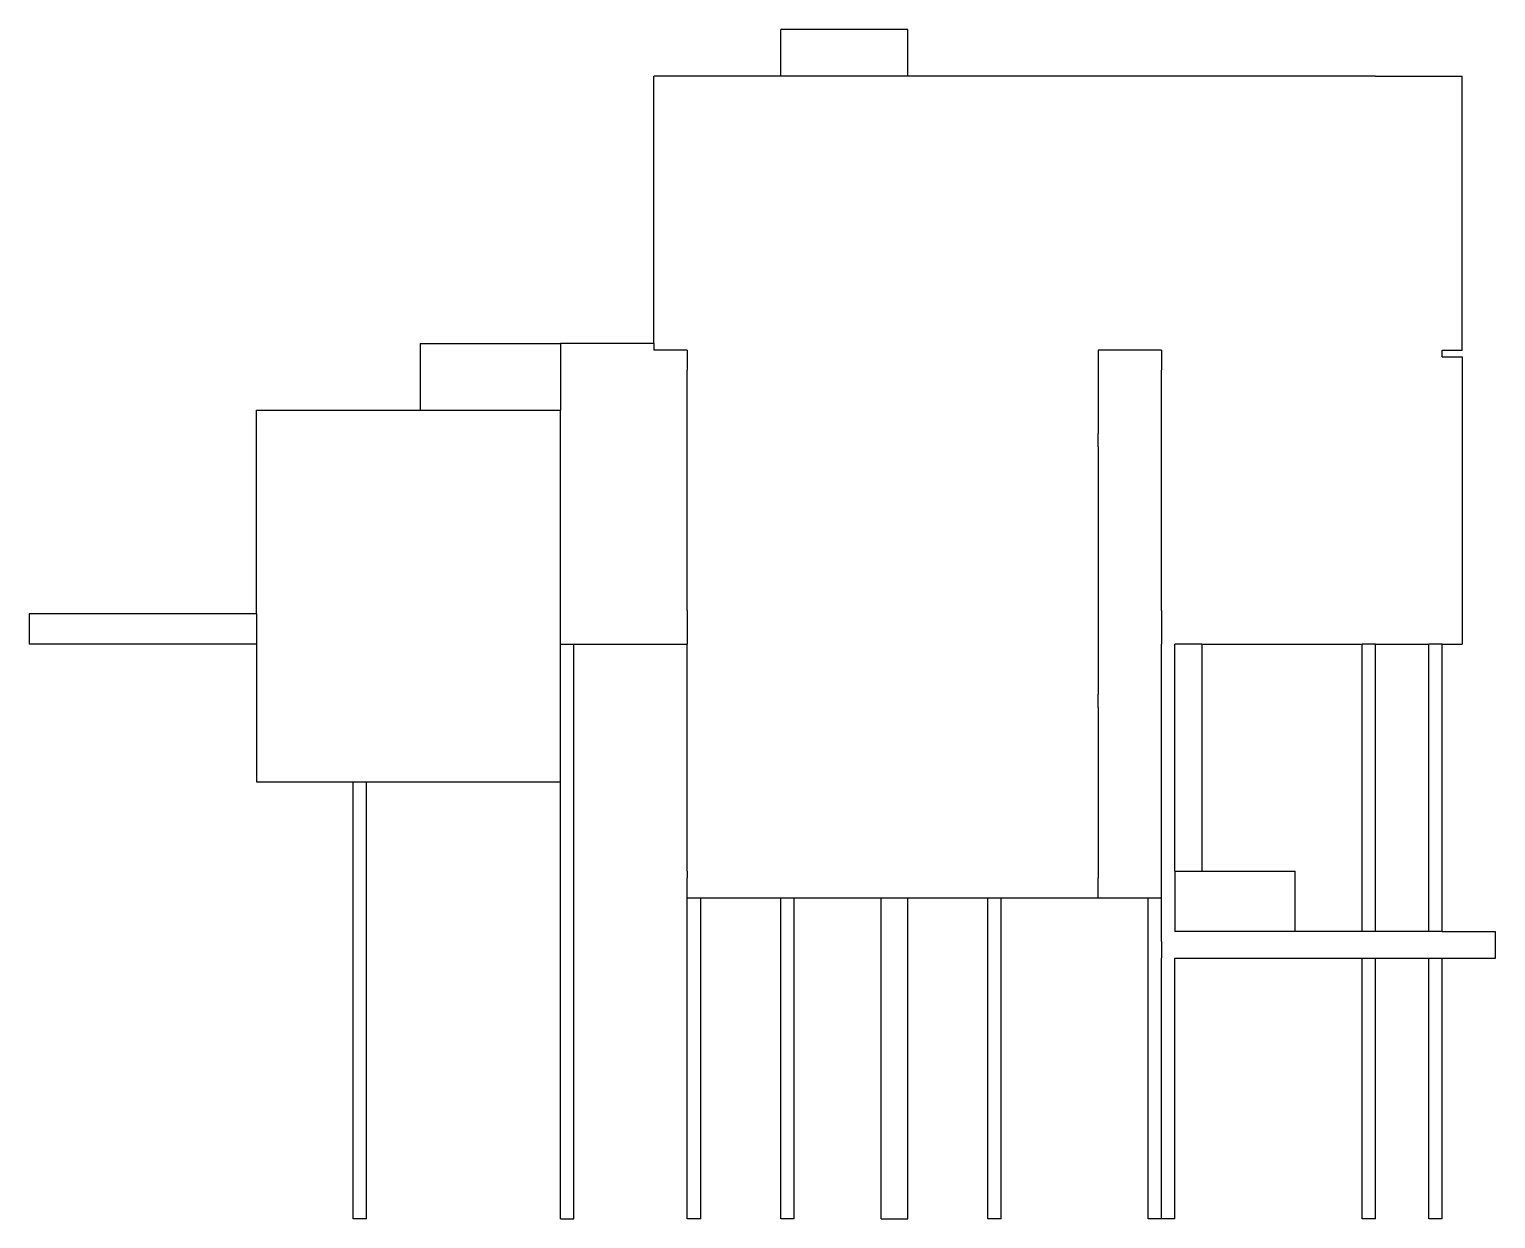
# Model space of a CAD drawing. Header units: metres. Extents: x -15.3 to 6.6, y -7 to 10.8.
import ezdxf

# ---------------------------------------------------------------- set-up
doc = ezdxf.new("R2010")
doc.units = ezdxf.units.M

msp = doc.modelspace()

# ---------------------------------------------------------------- linework, layer by layer
for p, q in [((-4.078, 10.11), (-4.078, 10.81)), ((-2.178, 10.81), (-4.078, 10.81)), ((-2.178, 10.11), (-2.178, 10.81)), ((-5.478, 10.11), (-5.978, 10.11)), ((-5.978, 6.11), (-5.978, 10.11)), ((-5.278, 10.11), (-5.478, 10.11)), ((-4.078, 10.11), (-5.278, 10.11)), ((-2.178, 10.11), (-4.078, 10.11)), ((-0.978, 10.11), (-2.178, 10.11)), ((-0.778, 10.11), (-0.978, 10.11)), ((1.622, 10.11), (-0.778, 10.11)), ((1.822, 10.11), (1.622, 10.11)), ((4.622, 10.11), (1.822, 10.11)), ((4.822, 10.11), (4.622, 10.11)), ((4.822, 10.11), (6.122, 10.11)), ((6.122, 6.01), (6.122, 10.11)), ((-9.478, 6.11), (-9.478, 5.71)), ((-9.478, 6.11), (-7.378, 6.11)), ((-7.378, 6.11), (-7.378, 5.71)), ((-7.178, 6.11), (-7.378, 6.11)), ((-5.978, 6.11), (-7.178, 6.11)), ((-5.978, 6.11), (-5.978, 6.01)), ((-5.478, 6.01), (-5.978, 6.01)), ((-5.478, 6.01), (-5.478, 5.71)), ((0.672, 6.01), (0.672, 5.71)), ((1.622, 6.01), (0.672, 6.01)), ((1.622, 6.01), (1.622, 5.71)), ((5.822, 5.91), (5.822, 6.01)), ((5.822, 6.01), (6.122, 6.01)), ((-9.478, 5.71), (-9.478, 5.11)), ((-7.378, 5.71), (-7.378, 5.11)), ((-5.478, 2.11), (-5.478, 5.71)), ((0.672, 5.71), (0.672, 4.76)), ((1.622, 2.11), (1.622, 5.71)), ((5.822, 5.91), (6.122, 5.91)), ((6.122, 5.91), (6.122, 1.61)), ((-11.928, 5.11), (-9.478, 5.11)), ((-11.928, 2.06), (-11.928, 5.11)), ((-9.478, 5.11), (-7.378, 5.11)), ((-7.378, 4.71), (-7.378, 5.11)), ((-7.378, 2.11), (-7.378, 4.71)), ((0.672, 4.56), (0.672, 4.76)), ((0.672, 4.56), (0.672, 2.11)), ((-11.928, 2.06), (-15.328, 2.06)), ((-15.328, 2.06), (-15.328, 2.01)), ((-15.328, 2.01), (-15.328, 1.91)), ((-11.928, 2.06), (-11.928, 2.01)), ((-11.928, 2.01), (-11.928, 1.91)), ((-7.378, 1.91), (-7.378, 2.11)), ((-5.478, 2.11), (-5.478, 1.91)), ((0.672, 2.11), (0.672, 1.91)), ((1.622, 2.11), (1.622, 1.91)), ((-15.328, 1.91), (-15.328, 1.61)), ((-11.928, 1.91), (-11.928, 1.61)), ((-7.378, 1.61), (-7.378, 1.91)), ((-5.478, 1.91), (-5.478, 1.61)), ((0.672, 1.91), (0.672, 1.61)), ((1.622, 1.91), (1.622, 1.61)), ((-11.928, 1.61), (-15.328, 1.61)), ((-11.928, 1.61), (-11.928, -0.452)), ((-7.378, 1.61), (-7.178, 1.61)), ((-7.378, -0.452), (-7.378, 1.61)), ((-7.178, 1.61), (-5.478, 1.61)), ((-7.178, -6.99), (-7.178, 1.61)), ((-5.478, -1.79), (-5.478, 1.61)), ((0.672, 1.61), (0.672, 0.86)), ((1.622, -1.79), (1.622, 1.61)), ((2.222, 1.61), (1.822, 1.61)), ((1.822, -1.79), (1.822, 1.61)), ((2.222, 1.61), (4.622, 1.61)), ((2.222, 1.61), (2.222, -1.79)), ((4.822, 1.61), (4.622, 1.61)), ((4.622, -2.69), (4.622, 1.61)), ((4.822, 1.61), (5.622, 1.61)), ((4.822, -2.69), (4.822, 1.61)), ((5.622, -2.69), (5.622, 1.61)), ((5.822, 1.61), (5.622, 1.61)), ((5.822, -2.69), (5.822, 1.61)), ((5.822, 1.61), (6.122, 1.61)), ((0.672, 0.66), (0.672, 0.86)), ((0.672, 0.66), (0.672, -1.79)), ((-11.928, -0.452), (-10.478, -0.452)), ((-10.478, -6.99), (-10.478, -0.452)), ((-10.478, -0.452), (-10.278, -0.452)), ((-10.278, -6.99), (-10.278, -0.452)), ((-10.278, -0.452), (-7.378, -0.452)), ((-7.378, -6.99), (-7.378, -0.452)), ((-5.478, -1.79), (-5.478, -1.89)), ((-5.478, -2.19), (-5.478, -1.89)), ((0.672, -1.79), (0.672, -1.89)), ((0.672, -2.19), (0.672, -1.89)), ((1.622, -1.89), (1.622, -1.79)), ((1.622, -2.19), (1.622, -1.89)), ((1.822, -1.79), (2.222, -1.79)), ((1.822, -1.79), (1.822, -2.69)), ((2.222, -1.79), (3.622, -1.79)), ((3.622, -2.69), (3.622, -1.79)), ((-5.478, -2.19), (-5.278, -2.19)), ((-5.478, -6.99), (-5.478, -2.19)), ((-5.278, -6.99), (-5.278, -2.19)), ((-5.278, -2.19), (-4.078, -2.19)), ((-4.078, -6.99), (-4.078, -2.19)), ((-4.078, -2.19), (-3.878, -2.19)), ((-3.878, -6.99), (-3.878, -2.19)), ((-3.878, -2.19), (-2.578, -2.19)), ((-2.578, -6.99), (-2.578, -2.19)), ((-2.578, -2.19), (-2.178, -2.19)), ((-2.178, -6.99), (-2.178, -2.19)), ((-2.178, -2.19), (-0.978, -2.19)), ((-0.978, -6.99), (-0.978, -2.19)), ((-0.978, -2.19), (-0.778, -2.19)), ((-0.778, -6.99), (-0.778, -2.19)), ((-0.778, -2.19), (0.672, -2.19)), ((0.672, -2.19), (1.422, -2.19)), ((1.422, -6.99), (1.422, -2.19)), ((1.422, -2.19), (1.622, -2.19)), ((1.622, -2.69), (1.622, -2.19)), ((1.622, -2.84), (1.622, -2.69)), ((1.622, -2.84), (1.622, -3.09)), ((3.622, -2.69), (1.822, -2.69)), ((4.622, -2.69), (3.622, -2.69)), ((4.822, -2.69), (4.622, -2.69)), ((5.622, -2.69), (4.822, -2.69)), ((5.822, -2.69), (5.622, -2.69)), ((5.822, -2.69), (6.622, -2.69)), ((6.622, -2.84), (6.622, -2.69)), ((6.622, -3.09), (6.622, -2.84)), ((1.622, -6.99), (1.622, -3.09)), ((1.822, -3.09), (4.622, -3.09)), ((1.822, -6.99), (1.822, -3.09)), ((4.622, -6.99), (4.622, -3.09)), ((4.622, -3.09), (4.822, -3.09)), ((4.822, -3.09), (5.622, -3.09)), ((4.822, -6.99), (4.822, -3.09)), ((5.622, -6.99), (5.622, -3.09)), ((5.622, -3.09), (5.822, -3.09)), ((5.822, -6.99), (5.822, -3.09)), ((5.822, -3.09), (6.622, -3.09)), ((-10.278, -6.99), (-10.478, -6.99)), ((-7.378, -6.99), (-7.178, -6.99)), ((-5.278, -6.99), (-5.478, -6.99)), ((-3.878, -6.99), (-4.078, -6.99)), ((-2.578, -6.99), (-2.178, -6.99)), ((-0.778, -6.99), (-0.978, -6.99)), ((1.622, -6.99), (1.422, -6.99)), ((1.822, -6.99), (1.622, -6.99)), ((4.822, -6.99), (4.622, -6.99)), ((5.822, -6.99), (5.622, -6.99))]:
    msp.add_line(p, q)

doc.saveas('drawing.dxf')
